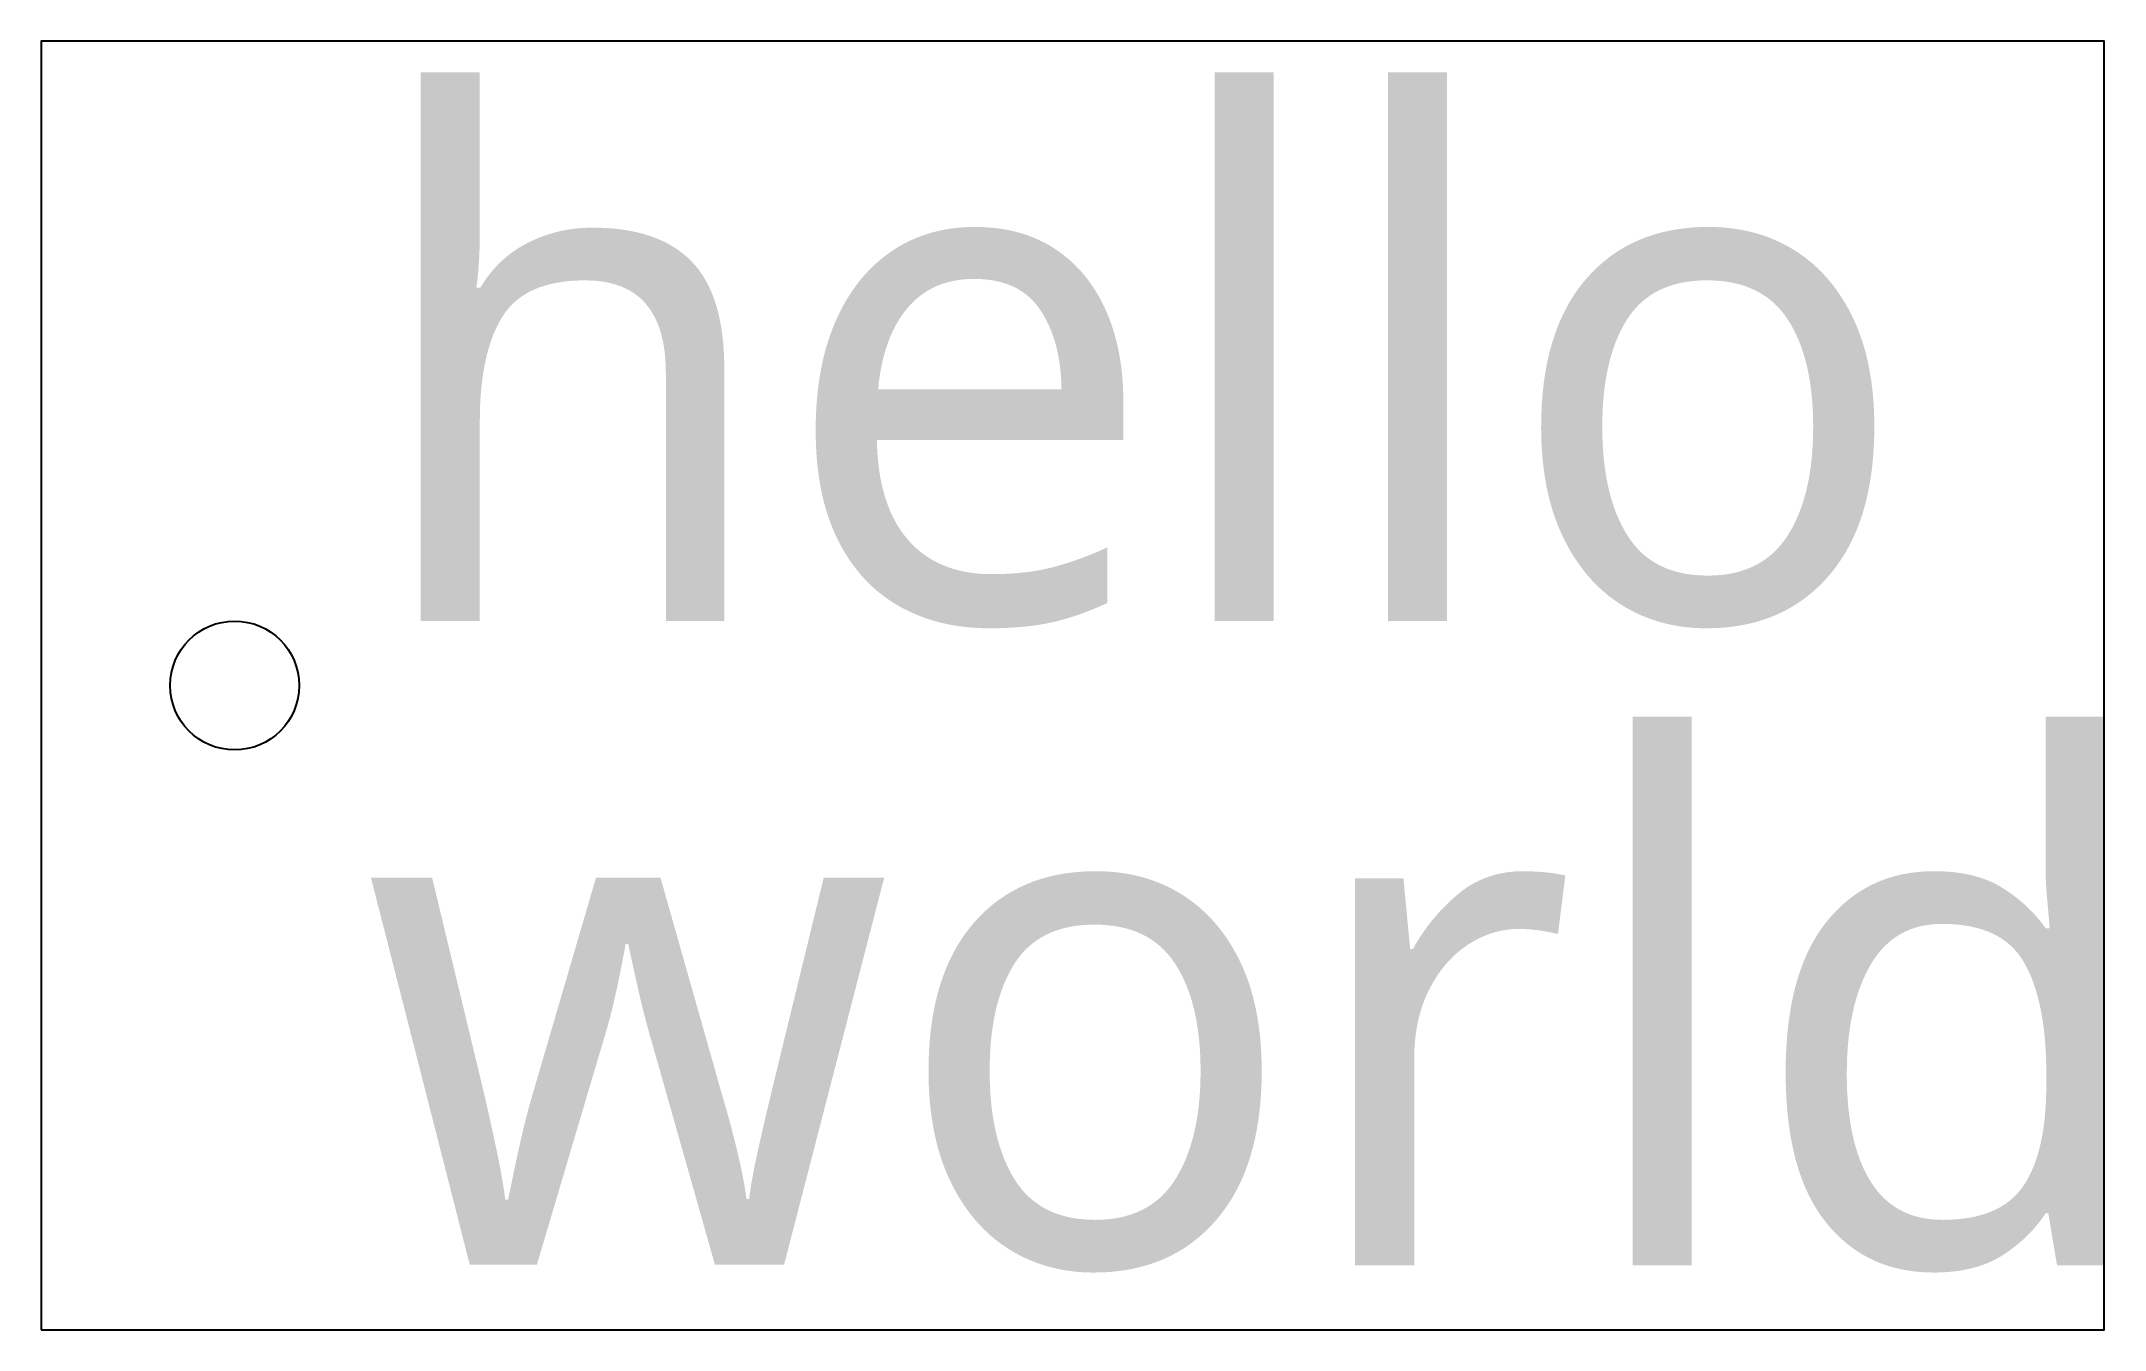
# Model space of a CAD drawing. Header units: millimetres. Extents: x 0 to 32, y 0 to 20.
import ezdxf

# ---------------------------------------------------------------- set-up
doc = ezdxf.new("R2010")
doc.units = ezdxf.units.MM
doc.layers.add('CUT', color=7, linetype='CONTINUOUS')
doc.layers.add('SCAN', color=5, linetype='CONTINUOUS')
doc.styles.add('estilo', font='Roboto Black')

msp = doc.modelspace()

# ---------------------------------------------------------------- linework, layer by layer
msp.add_circle((3, 10), 1)
at = {"layer": 'CUT'}
msp.add_polyline3d([(0, 0, 0), (32, 0, 0), (32, 20, 0), (0, 20, 0)], close=True, dxfattribs=at)

# ---------------------------------------------------------------- texts
at = {"layer": 'SCAN', "style": 'estilo'}
for s, p in [('hello', (5, 11)), ('world', (5, 1))]:
    msp.add_text(s, height=8, dxfattribs=at).set_placement(p)

doc.saveas('drawing.dxf')
